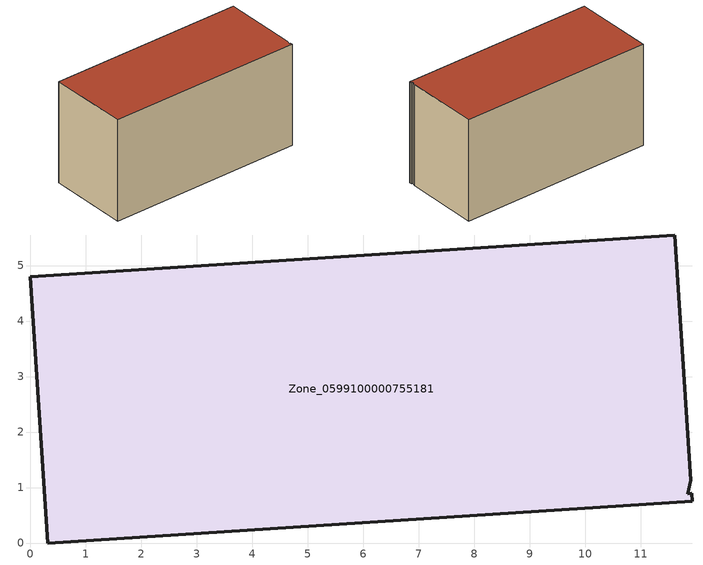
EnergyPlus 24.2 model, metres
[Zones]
Zone_0599100000755181
 floor ground (C_G): 0,4.8 11.62,5.55 11.9,1.13 11.84,0.89 11.92,0.89 11.93,0.75 0.31,0 z0
 wall outside (C_F): 11.62,5.55 0,4.8 0.31,0 11.93,0.75 11.92,0.89 11.84,0.89 11.9,1.13 11.62,5.55 z0:6.18
 roof outside (C_R): 11.93,0.75 11.92,0.89 11.84,0.89 11.9,1.13 11.62,5.55 0,4.8 0.31,0 z6.18
[BUILDING]
Pand.0599100000755181: North Axis=0; Terrain=City; Loads Convergence Tolerance Value=0.04; Temperature Convergence Tolerance Value=0.4; Solar Distribution=FullExterior; Maximum Number of Warmup Days=25; Minimum Number of Warmup Days=1
[Site:Location]
Rotterdam.The.Hague.AP_ZH_NLD Design_Conditions: Latitude=51.96; Longitude=4.45; Time Zone=1; Elevation=-4.5
[SITE:GROUNDTEMPERATURE:BUILDINGSURFACE]
18, 18, 18, 18, 18, 18, 18, 18, 18, 18, 18, 18
[MATERIAL] Thermal Absorptance=0.9; Solar Absorptance=0.7; Visible Absorptance=0.7
Name | Roughness | Thickness | Conductivity | Density | Specific Heat
G.TI.2006-2014 | MediumSmooth | 0.15 | 0.06 | 540 | 1210
F.TI.2006-2014 | Rough | 0.3 | 0.12 | 1920 | 840
R.TI.2006-2014 | MediumRough | 0.2 | 0.08 | 1500 | 1000
[CONSTRUCTION]
C_G: G.TI.2006-2014
C_F: F.TI.2006-2014
C_R: R.TI.2006-2014
[ZONE]
Zone_0599100000755181: Type=1; Multiplier=1; Ceiling Height=Autocalculate; Volume=Autocalculate; Floor Area=autocalculate; Part of Total Floor Area=Yes
[ZONEINFILTRATION:DESIGNFLOWRATE]
Infil_Zone_0599100000755181: Zone or ZoneList or Space or SpaceList=Zone_0599100000755181; Schedule=AlwaysOn; Design Flow Rate Calculation Method=Flow/Area; Flow Rate per Floor Area=0.0015; Constant Term Coefficient=1; Temperature Term Coefficient=0; Velocity Term Coefficient=0; Velocity Squared Term Coefficient=0
[HVACTEMPLATE:ZONE:IDEALLOADSAIRSYSTEM]
Zone_0599100000755181: Maximum Heating Supply Air Temperature=50; Minimum Cooling Supply Air Temperature=13; Maximum Heating Supply Air Humidity Ratio=0.0156; Minimum Cooling Supply Air Humidity Ratio=0.0077; Heating Limit=NoLimit; Cooling Limit=NoLimit; Dehumidification Control Type=ConstantSensibleHeatRatio; Cooling Sensible Heat Ratio=0.7; Dehumidification Setpoint=60; Humidification Control Type=None; Humidification Setpoint=30; Outdoor Air Method=None; Outdoor Air Flow Rate per Person=0.00944; Outdoor Air Flow Rate per Zone Floor Area=0; Outdoor Air Flow Rate per Zone=0; Demand Controlled Ventilation Type=None; Outdoor Air Economizer Type=NoEconomizer; Heat Recovery Type=None; Sensible Heat Recovery Effectiveness=0.7; Latent Heat Recovery Effectiveness=0.65
[ZONECONTROL:THERMOSTAT]
ThermostatControl_Zone_0599100000755181: Zone or ZoneList=Zone_0599100000755181; Control Type Schedule=DualSetpointControlType; Control 1=Thermostat_Zone_0599100000755181; Temperature Difference Between Cutout And Setpoint=0
[THERMOSTATSETPOINT:DUALSETPOINT]
Thermostat_Zone_0599100000755181: Heating Setpoint Temperature Schedule=HeatingSetpoint_Zone_0599100000755181; Cooling Setpoint Temperature Schedule=CoolingSetpoint_Zone_0599100000755181
[SCHEDULE:COMPACT]
HeatingSetpoint_Zone_0599100000755181: Through: 12/31, For: AllDays, Until: 24:00, 21
CoolingSetpoint_Zone_0599100000755181: Through: 12/31, For: AllDays, Until: 24:00, 24
DualSetpointControlType: Through: 12/31, For: AllDays, Until: 24:00, 4
AlwaysOn: Through: 12/31, For: AllDays, Until: 24:00, 1
